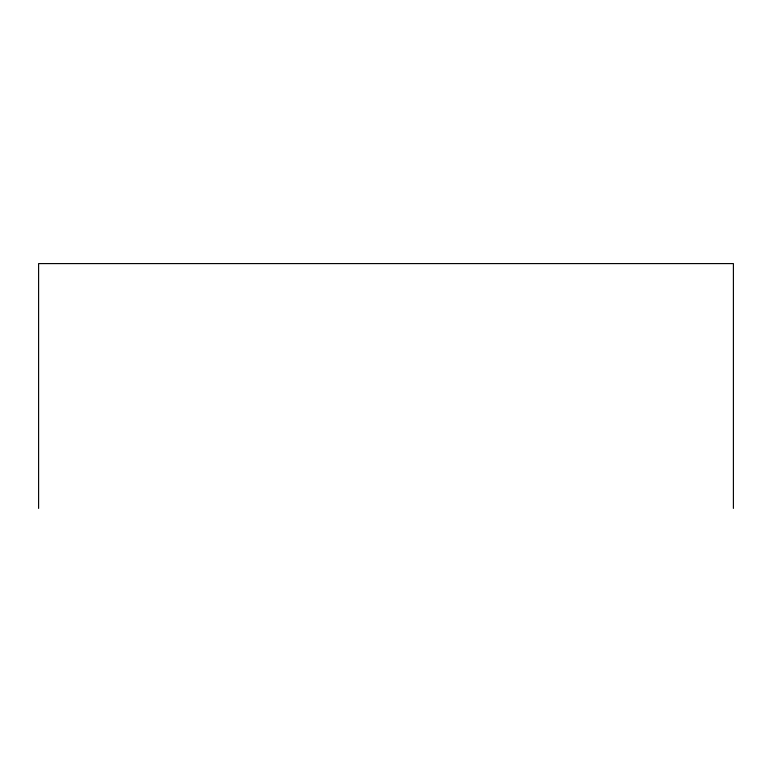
<?xml version="1.0" encoding="UTF-8"?>
<svg xmlns="http://www.w3.org/2000/svg" width="772" height="772" viewBox="0 0 772 772"><rect width="100%" height="100%" fill="white"/><g stroke="black" fill="none" stroke-linecap="round" stroke-linejoin="round"><path stroke-width="1.16" d="M733.4 508.41L733.4 263.59L38.6 263.59L38.6 508.41"/></g></svg>
